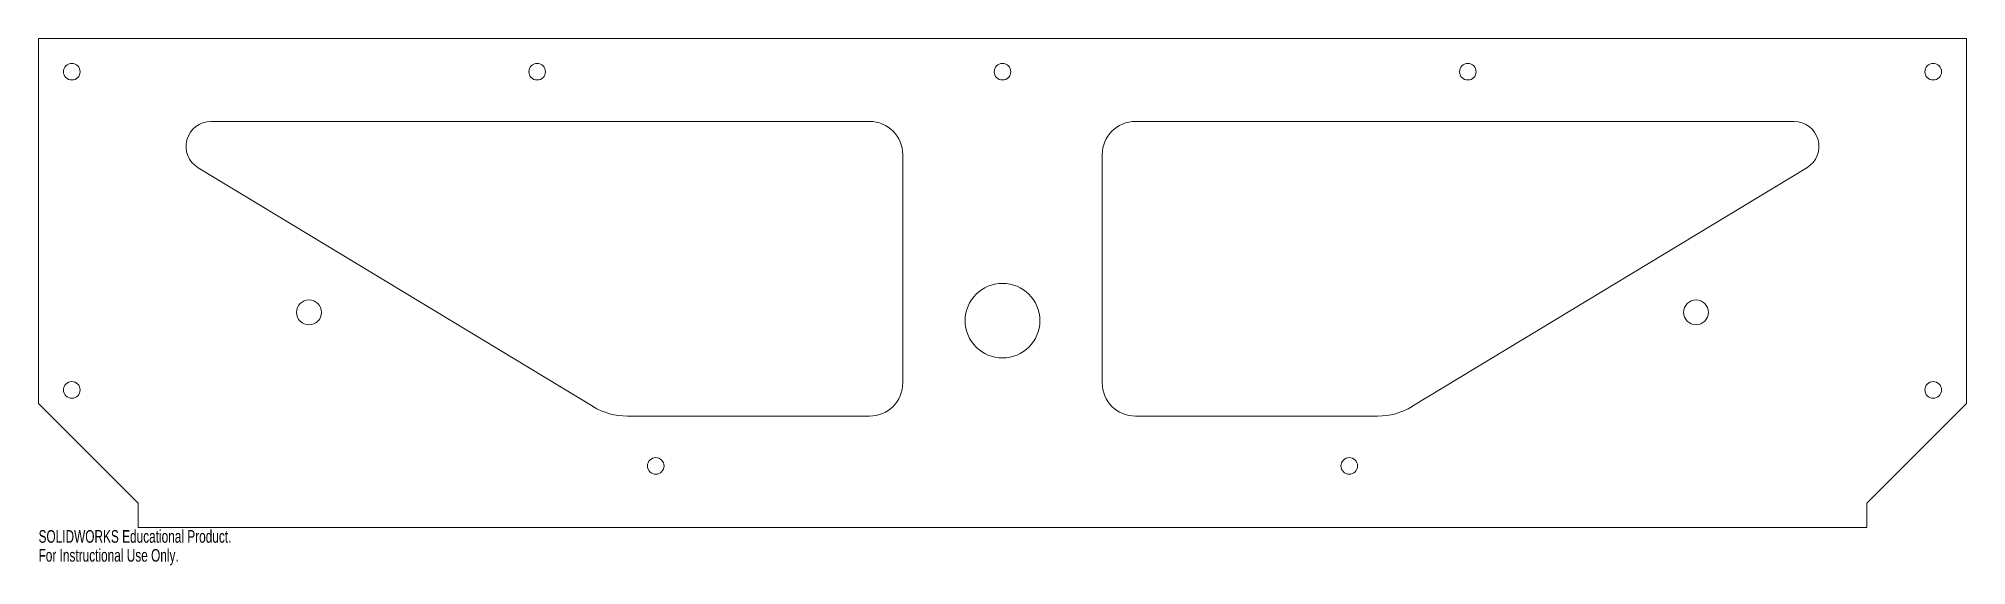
# Model space of a CAD drawing. Header units: inches. Extents: x -14.5 to 14.5, y -0.9 to 7.
import ezdxf

# ---------------------------------------------------------------- set-up
doc = ezdxf.new("R2010")
doc.units = ezdxf.units.IN
doc.header["$MEASUREMENT"] = 0
doc.styles.add('SLDTEXTSTYLE0', font='TXT', dxfattribs={"width": 0.7})

msp = doc.modelspace()

# ---------------------------------------------------------------- linework, layer by layer
at = {"color": 7, "linetype": 'Continuous', "lineweight": 15}
for p, q in [((-14.5, 7), (-14.5, 1.5)), ((14.5, 7), (-14.5, 7)), ((14.5, 1.5), (14.5, 7)), ((-11.907, 5.75), (-2, 5.75)), ((2, 5.75), (11.907, 5.75)), ((-1.5, 5.25), (-1.5, 1.812)), ((1.5, 1.812), (1.5, 5.25)), ((-6.159, 1.457), (-12.101, 5.054)), ((12.101, 5.054), (6.159, 1.457)), ((-14.5, 1.5), (-13, 0)), ((13, 0), (14.5, 1.5)), ((-2, 1.312), (-5.642, 1.312)), ((5.642, 1.312), (2, 1.312)), ((-13, 0), (-13, -0.365)), ((13, -0.365), (13, 0)), ((-13, -0.365), (13, -0.365))]:
    msp.add_line(p, q, dxfattribs=at)
for centre, radius in [((-14, 6.5), 0.125), ((-7, 6.5), 0.125), ((0, 6.5), 0.125), ((7, 6.5), 0.125), ((14, 6.5), 0.125), ((0, 2.75), 0.562), ((-10.432, 2.875), 0.188), ((10.432, 2.875), 0.187), ((-14, 1.707), 0.125), ((14, 1.707), 0.125), ((-5.216, 0.562), 0.125), ((5.216, 0.562), 0.125)]:
    msp.add_circle(centre, radius, dxfattribs=at)
for centre, radius, start, end in [((-11.907, 5.375), 0.375, 90, 238.8073), ((-2, 5.25), 0.5, 0, 90), ((2, 5.25), 0.5, 90, 180), ((11.907, 5.375), 0.375, 301.1927, 90), ((-2, 1.812), 0.5, 270, 0), ((2, 1.812), 0.5, 180, 270), ((-5.642, 2.312), 1, 238.8073, 270), ((5.642, 2.312), 1, 270, 301.1927)]:
    msp.add_arc(centre, radius, start, end, dxfattribs=at)

# ---------------------------------------------------------------- texts
at = {"color": 7, "linetype": 'Continuous', "char_height": 0.1903, "attachment_point": 1, "style": 'SLDTEXTSTYLE0'}
for s, insert in [('SOLIDWORKS Educational Product.', (-14.5, -0.405)), ('For Instructional Use Only.', (-14.5, -0.69))]:
    msp.add_mtext(s, dxfattribs=dict(at, insert=insert))

doc.saveas('drawing.dxf')
